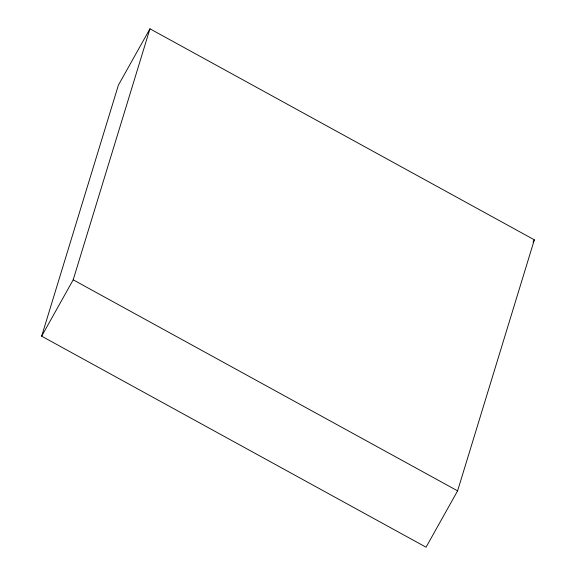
<?xml version="1.0" encoding="UTF-8"?>
<svg xmlns="http://www.w3.org/2000/svg" width="576" height="576" viewBox="0 0 576 576"><rect width="100%" height="100%" fill="white"/><g stroke="black" fill="none" stroke-linecap="round" stroke-linejoin="round"><path stroke-width="0.86" d="M41.659 336.175L118.404 85.14L149.947 28.8L534.341 239.825L457.596 490.86L426.053 547.2L41.659 336.175L73.195 279.828L149.947 28.8M533.03 242.172L534.341 239.825M73.195 279.828L457.596 490.86"/></g></svg>
